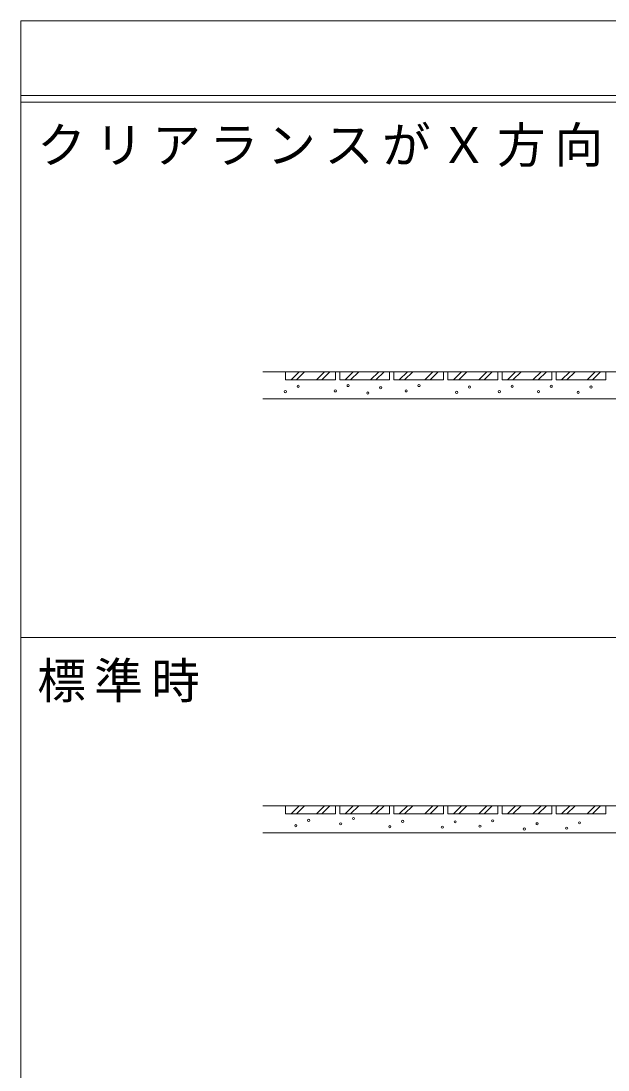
# Model space of a CAD drawing. Units: millimetres at full size; details may follow other scales. Extents: x -11530 to -200, y -4651 to 3587.
# Drawn here: x -4250 to -3165, y -2073 to -133 of the extents above; entities that cross this region are included whole.
import ezdxf

# ---------------------------------------------------------------- set-up
doc = ezdxf.new("R2010")
doc.units = ezdxf.units.MM
doc.header["$LTSCALE"] = 30
doc.layers.add('5-0_HASEN8', color=6, linetype='Continuous', lineweight=5)
doc.layers.add('F-5_F-5ﾚｲﾔ', color=7, linetype='Continuous', lineweight=9)
doc.styles.add('ＭＳ ゴシック', font='')
doc.styles.get('ＭＳ ゴシック').set_extended_font_data('MS Gothic')

msp = doc.modelspace()

# ---------------------------------------------------------------- linework, layer by layer
at = {"layer": '5-0_HASEN8'}
for p, q in [((-3802.7, -781.94), (-3061.09, -781.94)), ((-3141.06, -831.94), (-3802.7, -831.94)), ((-3802.7, -1584.57), (-3061.09, -1584.57)), ((-3141.06, -1634.57), (-3802.7, -1634.57))]:
    msp.add_line(p, q, dxfattribs=at)
at = {"layer": '5-0_HASEN8', "color": 7, "lineweight": 9}
for p, q in [((-3760.55, -796.94), (-3760.55, -781.94)), ((-3750.55, -796.94), (-3735.55, -781.94)), ((-3740.55, -796.94), (-3725.55, -781.94)), ((-3703.55, -796.94), (-3688.55, -781.94)), ((-3693.55, -796.94), (-3678.55, -781.94)), ((-3668.55, -796.94), (-3668.55, -781.94)), ((-3660.55, -796.94), (-3660.55, -781.94)), ((-3650.55, -796.94), (-3635.55, -781.94)), ((-3640.55, -796.94), (-3625.55, -781.94)), ((-3603.55, -796.94), (-3588.55, -781.94)), ((-3593.55, -796.94), (-3578.55, -781.94)), ((-3568.55, -796.94), (-3568.55, -781.94)), ((-3560.55, -796.94), (-3560.55, -781.94)), ((-3550.55, -796.94), (-3535.55, -781.94)), ((-3540.55, -796.94), (-3525.55, -781.94)), ((-3503.55, -796.94), (-3488.55, -781.94)), ((-3493.55, -796.94), (-3478.55, -781.94)), ((-3468.55, -796.94), (-3468.55, -781.94)), ((-3460.55, -796.94), (-3460.55, -781.94)), ((-3450.55, -796.94), (-3435.55, -781.94)), ((-3440.55, -796.94), (-3425.55, -781.94)), ((-3403.55, -796.94), (-3388.55, -781.94)), ((-3393.55, -796.94), (-3378.55, -781.94)), ((-3368.55, -796.94), (-3368.55, -781.94)), ((-3360.55, -796.94), (-3360.55, -781.94)), ((-3350.55, -796.94), (-3335.55, -781.94)), ((-3340.55, -796.94), (-3325.55, -781.94)), ((-3303.55, -796.94), (-3288.55, -781.94)), ((-3293.55, -796.94), (-3278.55, -781.94)), ((-3268.55, -796.94), (-3268.55, -781.94)), ((-3260.55, -796.94), (-3260.55, -781.94)), ((-3250.55, -796.94), (-3235.55, -781.94)), ((-3240.55, -796.94), (-3225.55, -781.94)), ((-3203.55, -796.94), (-3188.55, -781.94)), ((-3193.55, -796.94), (-3178.55, -781.94)), ((-3168.55, -796.94), (-3168.55, -781.94)), ((-3760.55, -796.94), (-3668.55, -796.94)), ((-3660.55, -796.94), (-3568.55, -796.94)), ((-3560.55, -796.94), (-3468.55, -796.94)), ((-3460.55, -796.94), (-3368.55, -796.94)), ((-3360.55, -796.94), (-3268.55, -796.94)), ((-3260.55, -796.94), (-3168.55, -796.94)), ((-3760.55, -1599.57), (-3760.55, -1584.57)), ((-3750.55, -1599.57), (-3735.55, -1584.57)), ((-3740.55, -1599.57), (-3725.55, -1584.57)), ((-3703.55, -1599.57), (-3688.55, -1584.57)), ((-3693.55, -1599.57), (-3678.55, -1584.57)), ((-3668.55, -1599.57), (-3668.55, -1584.57)), ((-3660.55, -1599.57), (-3660.55, -1584.57)), ((-3650.55, -1599.57), (-3635.55, -1584.57)), ((-3640.55, -1599.57), (-3625.55, -1584.57)), ((-3603.55, -1599.57), (-3588.55, -1584.57)), ((-3593.55, -1599.57), (-3578.55, -1584.57)), ((-3568.55, -1599.57), (-3568.55, -1584.57)), ((-3560.55, -1599.57), (-3560.55, -1584.57)), ((-3550.55, -1599.57), (-3535.55, -1584.57)), ((-3540.55, -1599.57), (-3525.55, -1584.57)), ((-3503.55, -1599.57), (-3488.55, -1584.57)), ((-3493.55, -1599.57), (-3478.55, -1584.57)), ((-3468.55, -1599.57), (-3468.55, -1584.57)), ((-3460.55, -1599.57), (-3460.55, -1584.57)), ((-3450.55, -1599.57), (-3435.55, -1584.57)), ((-3440.55, -1599.57), (-3425.55, -1584.57)), ((-3403.55, -1599.57), (-3388.55, -1584.57)), ((-3393.55, -1599.57), (-3378.55, -1584.57)), ((-3368.55, -1599.57), (-3368.55, -1584.57)), ((-3360.55, -1599.57), (-3360.55, -1584.57)), ((-3350.55, -1599.57), (-3335.55, -1584.57)), ((-3340.55, -1599.57), (-3325.55, -1584.57)), ((-3303.55, -1599.57), (-3288.55, -1584.57)), ((-3293.55, -1599.57), (-3278.55, -1584.57)), ((-3268.55, -1599.57), (-3268.55, -1584.57)), ((-3260.55, -1599.57), (-3260.55, -1584.57)), ((-3250.55, -1599.57), (-3235.55, -1584.57)), ((-3240.55, -1599.57), (-3225.55, -1584.57)), ((-3203.55, -1599.57), (-3188.55, -1584.57)), ((-3193.55, -1599.57), (-3178.55, -1584.57)), ((-3168.55, -1599.57), (-3168.55, -1584.57)), ((-3760.55, -1599.57), (-3668.55, -1599.57)), ((-3660.55, -1599.57), (-3568.55, -1599.57)), ((-3560.55, -1599.57), (-3468.55, -1599.57)), ((-3460.55, -1599.57), (-3368.55, -1599.57)), ((-3360.55, -1599.57), (-3268.55, -1599.57)), ((-3260.55, -1599.57), (-3168.55, -1599.57))]:
    msp.add_line(p, q, dxfattribs=at)
at = {"layer": '5-0_HASEN8'}
for centre in [(-3737.32, -808.7), (-3645.12, -807.36), (-3584.99, -811.37), (-3514.18, -807.36), (-3420.64, -810.03), (-3341.81, -808.7), (-3269.65, -808.7), (-3196.16, -810.03), (-3761, -818.56), (-3668.8, -817.22), (-3608.68, -821.23), (-3537.86, -817.22), (-3444.32, -819.89), (-3365.49, -818.56), (-3293.33, -818.56), (-3219.84, -819.89), (-3718.06, -1611.37), (-3635.22, -1607.8), (-3741.74, -1621.22), (-3658.9, -1617.66), (-3568.04, -1623.01), (-3544.36, -1613.15), (-3470.94, -1623.9), (-3447.26, -1614.04), (-3401.46, -1622.12), (-3377.78, -1612.26), (-3319.51, -1627.46), (-3295.82, -1617.6), (-3241.12, -1625.68), (-3217.43, -1615.82)]:
    msp.add_circle(centre, 2, dxfattribs=at)
at = {"layer": 'F-5_F-5ﾚｲﾔ'}
for p, q in [((-4249.61, -133.16), (-199.61, -133.16)), ((-4249.61, -271.16), (-199.61, -271.16)), ((-4249.61, -283.16), (-199.61, -283.16)), ((-4249.61, -1273.16), (-199.61, -1273.16))]:
    msp.add_line(p, q, dxfattribs=at)
msp.add_lwpolyline([(-4249.61, -133.16), (-4249.61, -3253.16), (-199.61, -3253.16)], dxfattribs=at)

# ---------------------------------------------------------------- texts
at = {"layer": 'F-5_F-5ﾚｲﾔ', "char_height": 65.98, "attachment_point": 7, "style": 'ＭＳ ゴシック'}
for s, insert in [('\\T1.18;クリアランスがＸ方向に600㎜広がった時', (-4219.61, -403.16)), ('\\T1.17;標準時', (-4219.61, -1393.16))]:
    msp.add_mtext(s, dxfattribs=dict(at, insert=insert))

doc.saveas('drawing.dxf')
